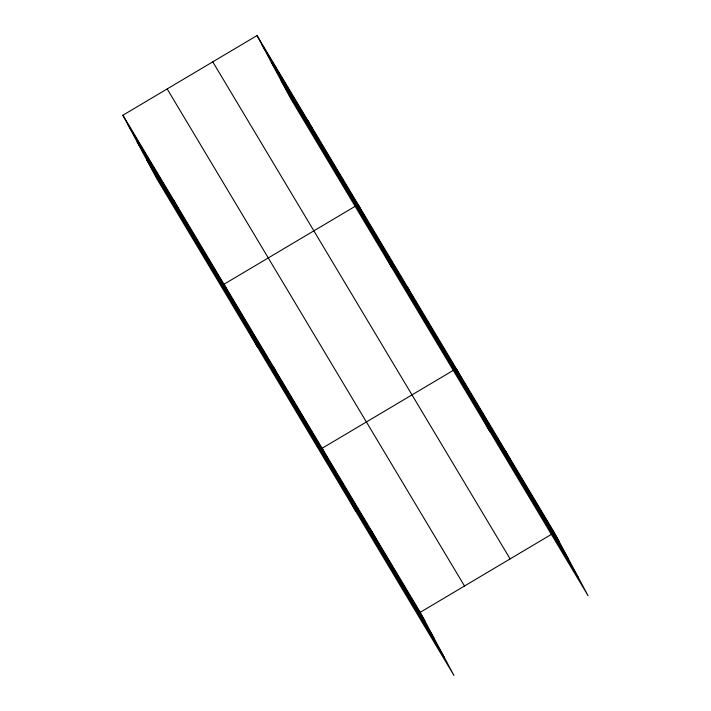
<?xml version="1.0" encoding="UTF-8"?>
<svg xmlns="http://www.w3.org/2000/svg" width="711" height="711" viewBox="0 0 711 711"><rect width="100%" height="100%" fill="white"/><g stroke="black" fill="none" stroke-linecap="round" stroke-linejoin="round"><path stroke-width="1.07" d="M122.896 115.235L420.245 612.295L453.965 675.45L156.616 178.39L122.896 115.235L257.035 35.55L554.384 532.61L588.104 595.765L290.755 98.705L257.035 35.55M453.431 370.262L322.119 448.268L355.847 511.422M420.245 612.295L551.558 534.29M261.666 44.233L559.015 541.293M271.264 62.213L568.613 559.264M281.156 80.725L578.505 577.785M212.767 61.848L510.116 558.908M167.165 88.937L464.514 585.997M127.536 123.918L424.885 620.979M137.134 141.898L434.483 638.958M147.017 160.419L444.375 657.479M505.317 450.596L509.956 459.279M456.258 368.582L489.977 431.737M407.19 286.569L411.829 295.252M391.85 267.7L358.131 204.546L224.001 284.24L257.72 347.395M307.579 120.052L312.218 128.735M371.186 530.282L375.826 538.965M273.06 366.254L277.699 374.937M173.448 199.738L178.088 208.421"/></g></svg>
